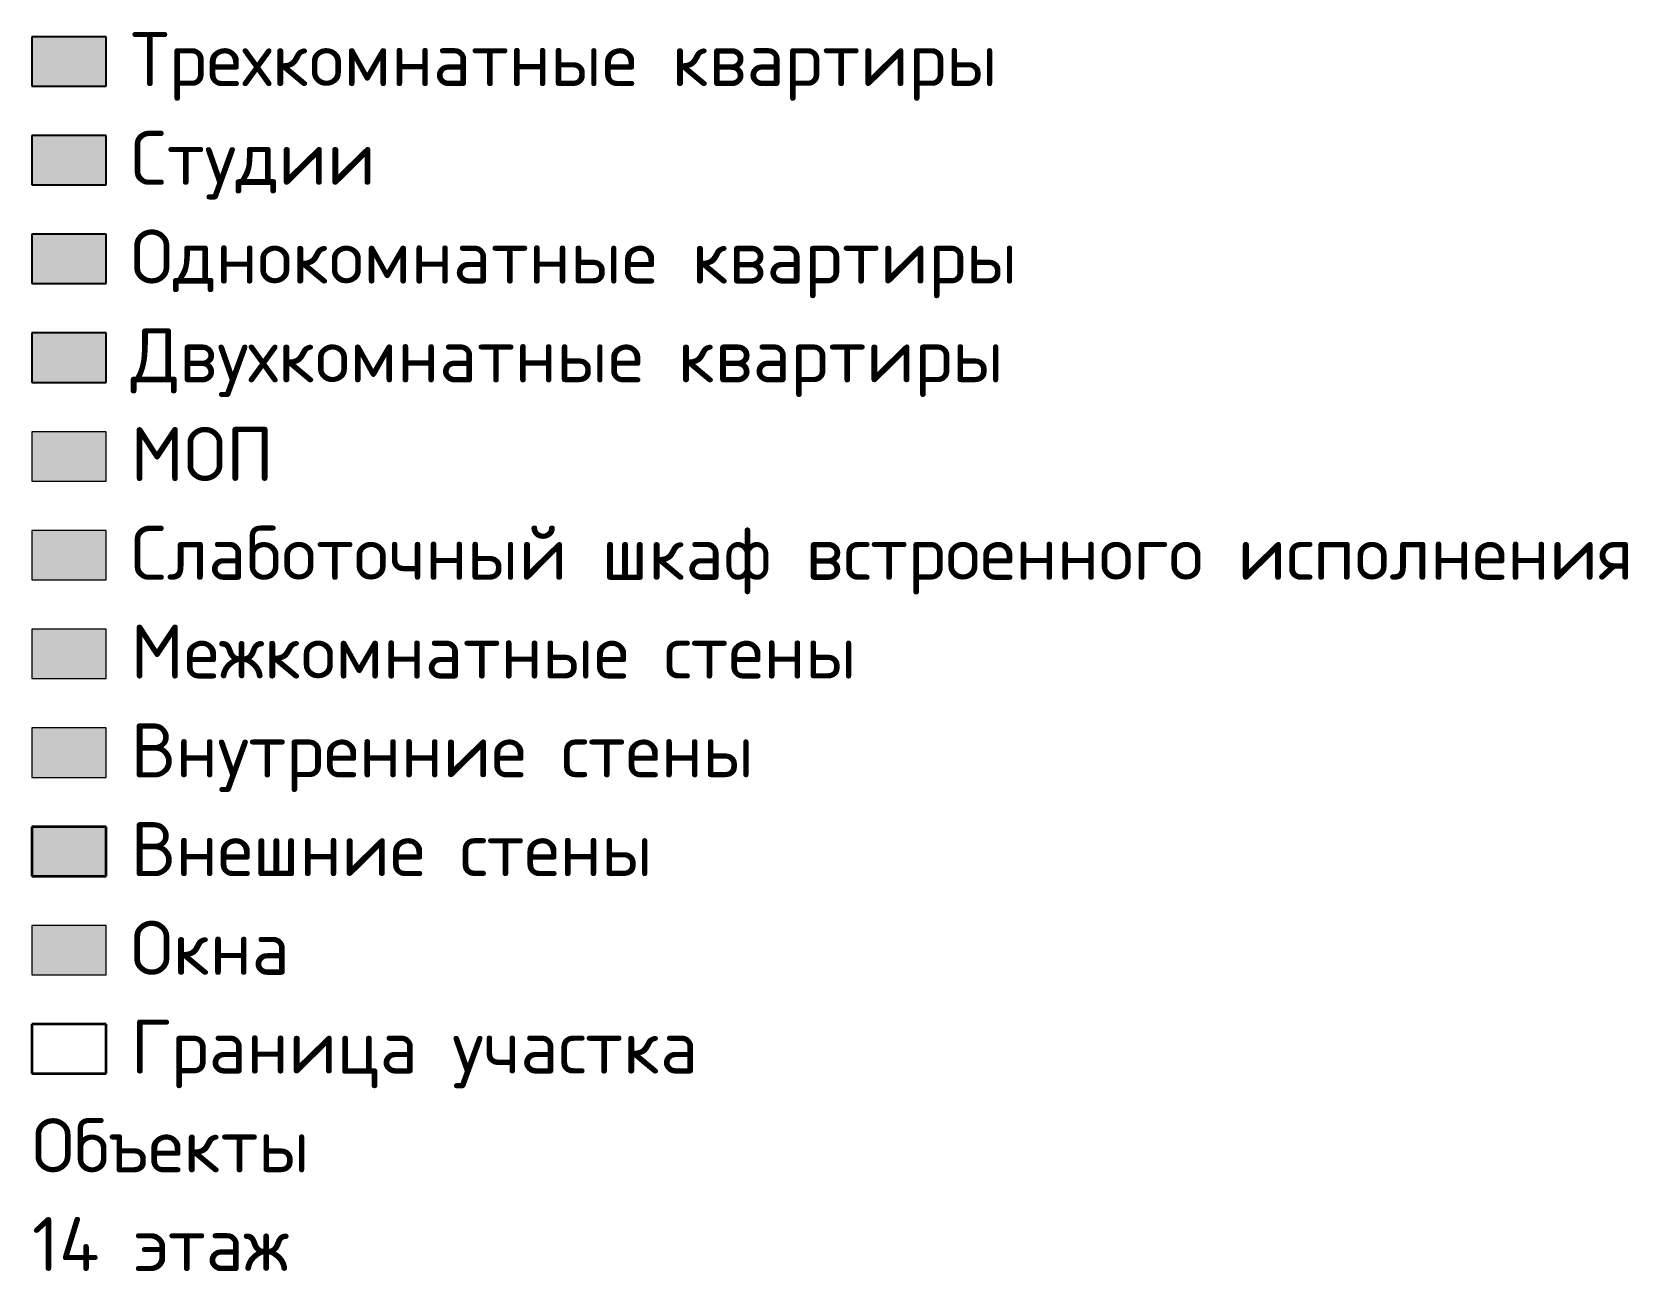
# Model space of a CAD drawing. Header units: millimetres. Extents: x 0 to 312583, y -208103 to 25097.
# Drawn here: x 280262 to 312583, y 0 to 25097 of the extents above; entities that cross this region are included whole.
import ezdxf

# ---------------------------------------------------------------- set-up
doc = ezdxf.new("R2010")
doc.units = ezdxf.units.MM
doc.linetypes.add('Solid', pattern=[0])
for name, color, linetype, lineweight in [('Border', 7, 'Solid', 35), ('Inner Walls', 5, 'Solid', 0), ('Legend', 7, 'Solid', 0), ('One-Bedroom Apartment', 151, 'Solid', 25), ('Outer Walls', 254, 'Solid', 25), ('Room Objects', 47, 'Solid', 15), ('Room Walls', 47, 'Solid', 35), ('Service Area', 252, 'Solid', 25), ('Studio Apartment', 151, 'Solid', 25), ('Three-Bedroom Apartment', 250, 'Solid', 25), ('Two-Bedroom Apartment', 1, 'Solid', 35), ('Windows', 47, 'Solid', 9)]:
    doc.layers.add(name, color=color, linetype=linetype, lineweight=lineweight)
doc.styles.add('isocpeur', font='isocpeur')

msp = doc.modelspace()

# ---------------------------------------------------------------- hatches: boundary and pattern name
at = {"layer": 'Inner Walls', "linetype": 'Solid', "lineweight": 35}
msp.add_hatch(color=47, dxfattribs=at).paths.add_polyline_path([(280262, 10000), (281762, 10000), (281762, 11000), (280262, 11000)], flags=0)
at = {"layer": 'One-Bedroom Apartment', "linetype": 'Solid', "lineweight": 25}
msp.add_hatch(color=250, dxfattribs=at).paths.add_polyline_path([(280262, 20000), (281762, 20000), (281762, 21000), (280262, 21000)], flags=0)
at = {"layer": 'Outer Walls', "linetype": 'Solid', "lineweight": 0}
msp.add_hatch(color=47, dxfattribs=at).paths.add_polyline_path([(280262, 8000), (281762, 8000), (281762, 9000), (280262, 9000)], flags=0)
at = {"layer": 'Room Objects', "linetype": 'Solid', "lineweight": 9}
msp.add_hatch(color=5, dxfattribs=at).paths.add_polyline_path([(280262, 14000), (281762, 14000), (281762, 15000), (280262, 15000)], flags=0)
at = {"layer": 'Room Walls', "linetype": 'Solid', "lineweight": 15}
msp.add_hatch(color=47, dxfattribs=at).paths.add_polyline_path([(280262, 12000), (281762, 12000), (281762, 13000), (280262, 13000)], flags=0)
at = {"layer": 'Service Area', "linetype": 'Solid', "lineweight": 0}
msp.add_hatch(color=254, dxfattribs=at).paths.add_polyline_path([(280262, 16000), (281762, 16000), (281762, 17000), (280262, 17000)], flags=0)
at = {"layer": 'Studio Apartment', "linetype": 'Solid', "lineweight": 25}
msp.add_hatch(color=252, dxfattribs=at).paths.add_polyline_path([(280262, 22000), (281762, 22000), (281762, 23000), (280262, 23000)], flags=0)
at = {"layer": 'Three-Bedroom Apartment', "linetype": 'Solid', "lineweight": 25}
msp.add_hatch(color=150, dxfattribs=at).paths.add_polyline_path([(280262, 24000), (281762, 24000), (281762, 25000), (280262, 25000)], flags=0)
at = {"layer": 'Two-Bedroom Apartment', "linetype": 'Solid', "lineweight": 0}
msp.add_hatch(color=151, dxfattribs=at).paths.add_polyline_path([(280262, 18000), (281762, 18000), (281762, 19000), (280262, 19000)], flags=0)
at = {"layer": 'Windows', "linetype": 'Solid', "lineweight": 35}
msp.add_hatch(color=5, dxfattribs=at).paths.add_polyline_path([(280262, 6000), (281762, 6000), (281762, 7000), (280262, 7000)], flags=0)

# ---------------------------------------------------------------- linework, layer by layer
at = {"layer": 'Border', "color": 1, "linetype": 'Solid', "lineweight": 35}
for p, q in [((281762, 5000), (280262, 5000)), ((280262, 5000), (280262, 4000)), ((281762, 4000), (281762, 5000)), ((280262, 4000), (281762, 4000))]:
    msp.add_line(p, q, dxfattribs=at)
at = {"layer": 'Inner Walls', "color": 47, "linetype": 'Solid', "lineweight": 15}
for p, q in [((281762, 11000), (280262, 11000)), ((280262, 11000), (280262, 10000)), ((281762, 10000), (281762, 11000)), ((280262, 10000), (281762, 10000))]:
    msp.add_line(p, q, dxfattribs=at)
at = {"layer": 'One-Bedroom Apartment', "color": 250, "linetype": 'Solid', "lineweight": 25}
for p, q in [((281762, 21000), (280262, 21000)), ((280262, 21000), (280262, 20000)), ((281762, 20000), (281762, 21000)), ((280262, 20000), (281762, 20000))]:
    msp.add_line(p, q, dxfattribs=at)
at = {"layer": 'Outer Walls', "color": 47, "linetype": 'Solid', "lineweight": 35}
for p, q in [((281762, 9000), (280262, 9000)), ((280262, 9000), (280262, 8000)), ((281762, 8000), (281762, 9000)), ((280262, 8000), (281762, 8000))]:
    msp.add_line(p, q, dxfattribs=at)
at = {"layer": 'Room Objects', "color": 0, "linetype": 'Solid', "lineweight": 0}
for p, q in [((281762, 15000), (280262, 15000)), ((280262, 15000), (280262, 14000)), ((281762, 14000), (281762, 15000)), ((280262, 14000), (281762, 14000))]:
    msp.add_line(p, q, dxfattribs=at)
at = {"layer": 'Room Walls', "color": 47, "linetype": 'Solid', "lineweight": 9}
for p, q in [((281762, 13000), (280262, 13000)), ((280262, 13000), (280262, 12000)), ((281762, 12000), (281762, 13000)), ((280262, 12000), (281762, 12000))]:
    msp.add_line(p, q, dxfattribs=at)
at = {"layer": 'Service Area', "color": 254, "linetype": 'Solid', "lineweight": 0}
for p, q in [((281762, 17000), (280262, 17000)), ((280262, 17000), (280262, 16000)), ((281762, 16000), (281762, 17000)), ((280262, 16000), (281762, 16000))]:
    msp.add_line(p, q, dxfattribs=at)
at = {"layer": 'Studio Apartment', "color": 252, "linetype": 'Solid', "lineweight": 25}
for p, q in [((281762, 23000), (280262, 23000)), ((280262, 23000), (280262, 22000)), ((281762, 22000), (281762, 23000)), ((280262, 22000), (281762, 22000))]:
    msp.add_line(p, q, dxfattribs=at)
at = {"layer": 'Three-Bedroom Apartment', "color": 150, "linetype": 'Solid', "lineweight": 25}
for p, q in [((281762, 25000), (280262, 25000)), ((280262, 25000), (280262, 24000)), ((281762, 24000), (281762, 25000)), ((280262, 24000), (281762, 24000))]:
    msp.add_line(p, q, dxfattribs=at)
at = {"layer": 'Two-Bedroom Apartment', "color": 151, "linetype": 'Solid', "lineweight": 25}
for p, q in [((281762, 19000), (280262, 19000)), ((280262, 19000), (280262, 18000)), ((281762, 18000), (281762, 19000)), ((280262, 18000), (281762, 18000))]:
    msp.add_line(p, q, dxfattribs=at)
at = {"layer": 'Windows', "color": 5, "linetype": 'Solid', "lineweight": 0}
for p, q in [((281762, 7000), (280262, 7000)), ((280262, 7000), (280262, 6000)), ((281762, 6000), (281762, 7000)), ((280262, 6000), (281762, 6000))]:
    msp.add_line(p, q, dxfattribs=at)

# ---------------------------------------------------------------- texts
at = {"layer": 'Border', "color": 7, "linetype": 'Solid', "lineweight": 35, "style": 'isocpeur'}
msp.add_text('Граница участка', height=1093.5, dxfattribs=at).set_placement((282262, 4000))
at = {"layer": 'Inner Walls', "color": 7, "linetype": 'Solid', "lineweight": 15, "style": 'isocpeur'}
msp.add_text('Внутренние стены', height=1093.5, dxfattribs=at).set_placement((282262, 10000))
at = {"layer": 'Legend', "color": 7, "linetype": 'Solid', "lineweight": 0, "style": 'isocpeur'}
for s, p in [('Объекты', (280262, 2000)), ('14 этаж', (280262, 0))]:
    msp.add_text(s, height=1093.5, dxfattribs=at).set_placement(p)
at = {"layer": 'One-Bedroom Apartment', "color": 7, "linetype": 'Solid', "lineweight": 25, "style": 'isocpeur'}
msp.add_text('Однокомнатные квартиры', height=1093.5, dxfattribs=at).set_placement((282262, 20000))
at = {"layer": 'Outer Walls', "color": 7, "linetype": 'Solid', "lineweight": 35, "style": 'isocpeur'}
msp.add_text('Внешние стены', height=1093.5, dxfattribs=at).set_placement((282262, 8000))
at = {"layer": 'Room Objects', "color": 7, "linetype": 'Solid', "lineweight": 0, "style": 'isocpeur'}
msp.add_text('Слаботочный шкаф встроенного исполнения', height=1093.5, dxfattribs=at).set_placement((282262, 14000))
at = {"layer": 'Room Walls', "color": 7, "linetype": 'Solid', "lineweight": 9, "style": 'isocpeur'}
msp.add_text('Межкомнатные стены', height=1093.5, dxfattribs=at).set_placement((282262, 12000))
at = {"layer": 'Service Area', "color": 7, "linetype": 'Solid', "lineweight": 0, "style": 'isocpeur'}
msp.add_text('МОП', height=1093.5, dxfattribs=at).set_placement((282262, 16000))
at = {"layer": 'Studio Apartment', "color": 7, "linetype": 'Solid', "lineweight": 25, "style": 'isocpeur'}
msp.add_text('Студии', height=1093.5, dxfattribs=at).set_placement((282262, 22000))
at = {"layer": 'Three-Bedroom Apartment', "color": 7, "linetype": 'Solid', "lineweight": 25, "style": 'isocpeur'}
msp.add_text('Трехкомнатные квартиры', height=1093.5, dxfattribs=at).set_placement((282262, 24000))
at = {"layer": 'Two-Bedroom Apartment', "color": 7, "linetype": 'Solid', "lineweight": 25, "style": 'isocpeur'}
msp.add_text('Двухкомнатные квартиры', height=1093.5, dxfattribs=at).set_placement((282262, 18000))
at = {"layer": 'Windows', "color": 7, "linetype": 'Solid', "lineweight": 0, "style": 'isocpeur'}
msp.add_text('Окна', height=1093.5, dxfattribs=at).set_placement((282262, 6000))

doc.saveas('drawing.dxf')
